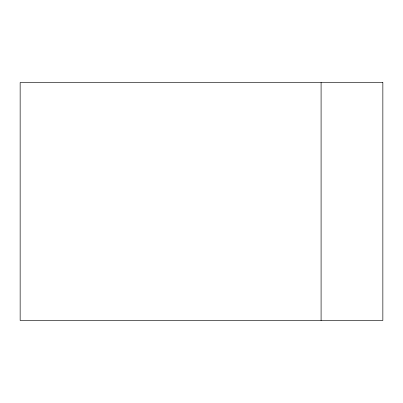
<?xml version="1.0" encoding="UTF-8"?>
<svg xmlns="http://www.w3.org/2000/svg" width="403" height="403" viewBox="0 0 403 403"><rect width="100%" height="100%" fill="white"/><g stroke="black" fill="none" stroke-linecap="round" stroke-linejoin="round"><path stroke-width="0.6" d="M321.09 82.519L321.09 320.481M382.85 82.519L20.15 82.519L20.15 320.481L382.85 320.481L382.85 82.519"/></g></svg>
